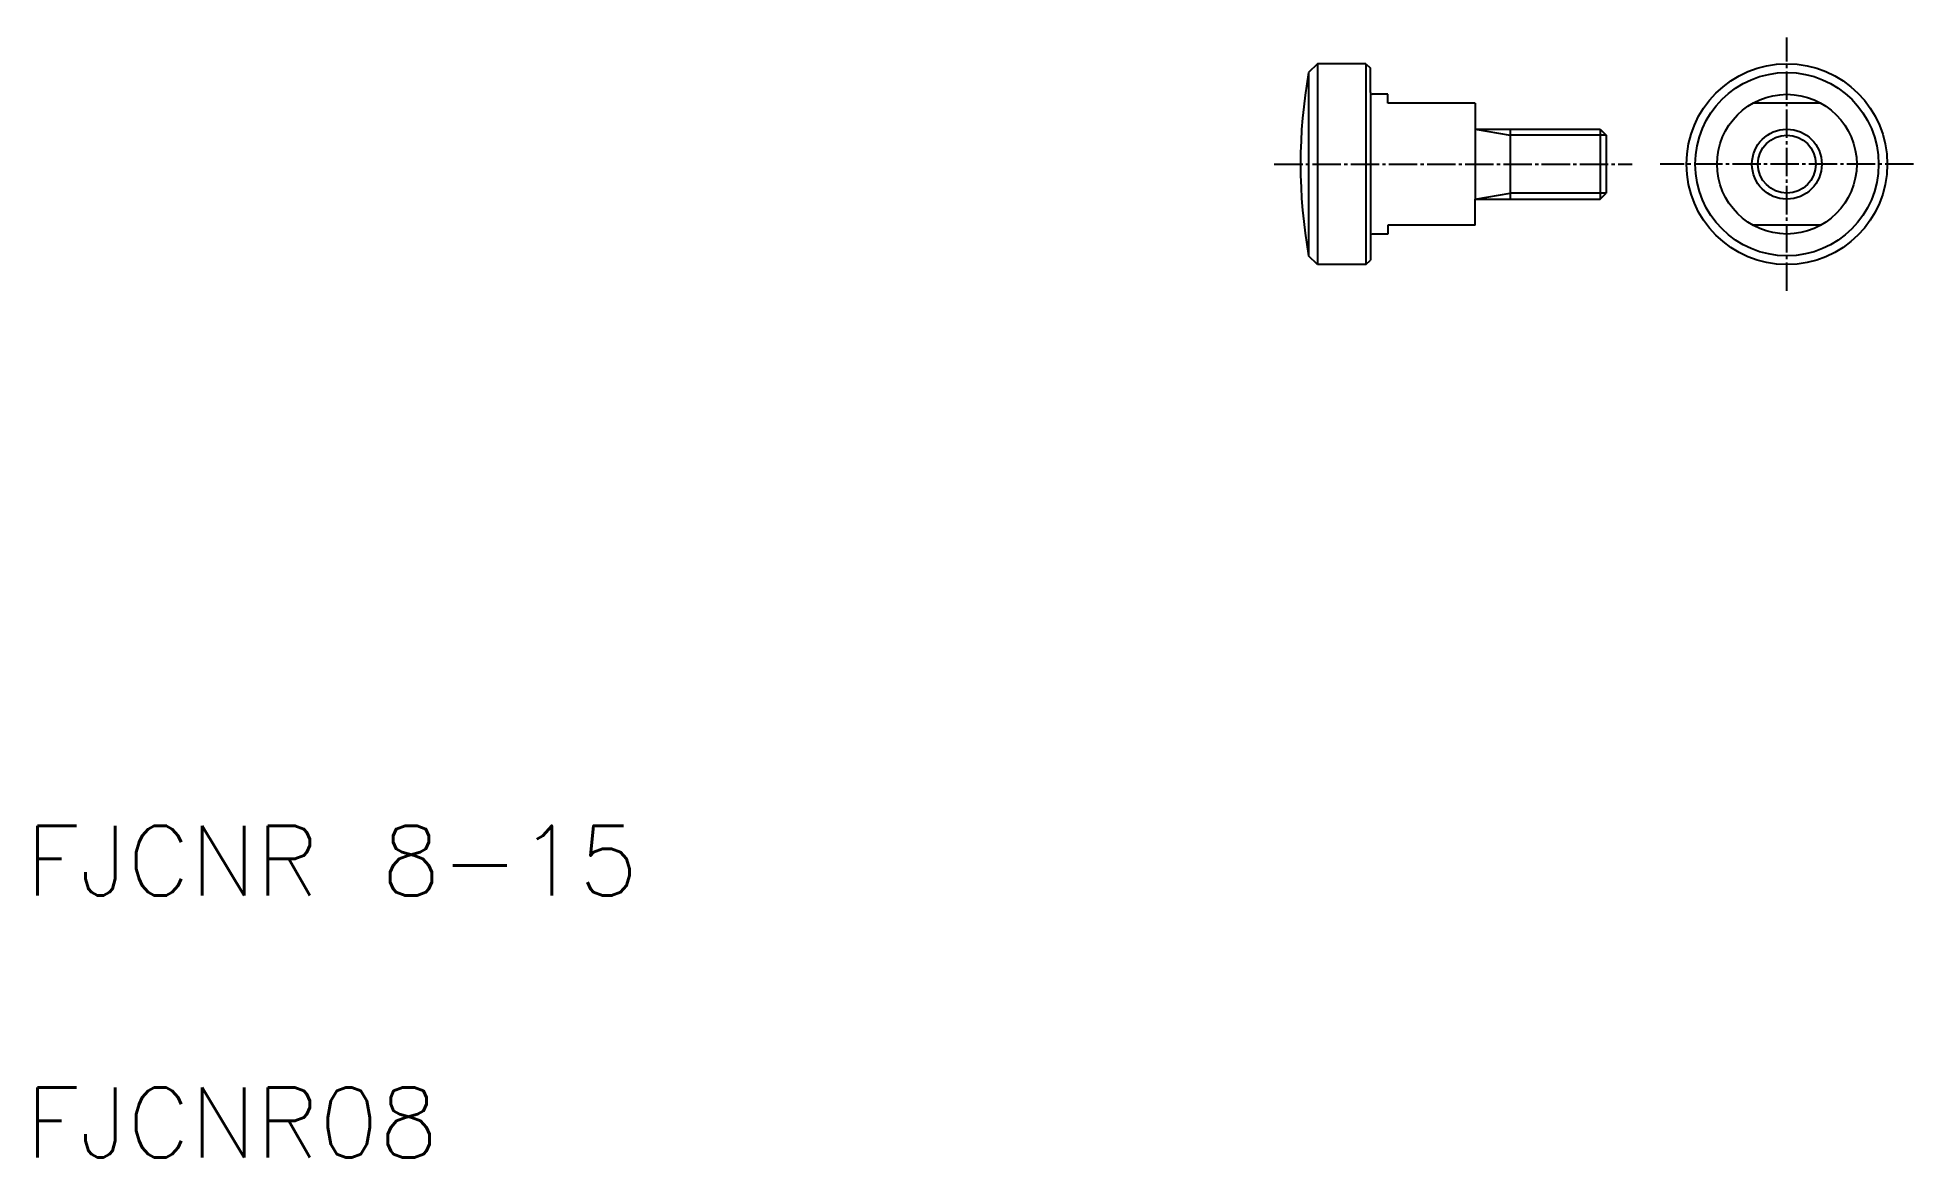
# Model space of a CAD drawing. Extents: x 21 to 236, y 20 to 148.
import ezdxf

# ---------------------------------------------------------------- set-up
doc = ezdxf.new("R2010")
doc.units = 0
doc.header["$LTSCALE"] = 0.25
doc.linetypes.add('CENTER', pattern=[17.5, 13, -1.5, 1.5, -1.5])
doc.layers.get('0').update_dxf_attribs({"linetype": 'CONTINUOUS'})
for name, color, linetype in [('CENTER', 1, 'CENTER'), ('PPMODEL1', 7, 'CONTINUOUS'), ('PPMODEL2', 3, 'CONTINUOUS')]:
    doc.layers.add(name, color=color, linetype=linetype)
doc.styles.get("Standard").update_dxf_attribs({"font": 'txt.shx'})

msp = doc.modelspace()

# ---------------------------------------------------------------- linework, layer by layer
for p, q in [((167.99, 145.27), (166.99, 144.27)), ((166.99, 144.27), (166.99, 123.27)), ((167.99, 145.27), (167.99, 122.27)), ((173.56, 145.27), (167.99, 145.27)), ((173.56, 145.27), (173.56, 122.27)), ((173.56, 145.27), (174.06, 144.77)), ((174.06, 141.97), (174.06, 144.77)), ((174.06, 141.97), (174.06, 125.57)), ((176.06, 141.77), (174.26, 141.77)), ((176.06, 140.77), (176.06, 141.77)), ((186.06, 140.77), (176.06, 140.77)), ((225.65, 140.77), (217.91, 140.77)), ((186.06, 137.77), (186.06, 129.77)), ((190.06, 137.77), (190.06, 129.77)), ((200.39, 137.77), (200.39, 129.77)), ((201.06, 137.1), (201.06, 130.45)), ((186.06, 129.77), (200.39, 129.77)), ((174.06, 125.57), (174.06, 122.77)), ((176.06, 125.77), (174.26, 125.77)), ((176.06, 126.77), (176.06, 125.77)), ((186.06, 126.77), (176.06, 126.77)), ((225.65, 126.77), (217.91, 126.77)), ((167.99, 122.27), (166.99, 123.27)), ((173.56, 122.27), (174.06, 122.77)), ((173.56, 122.27), (167.99, 122.27))]:
    msp.add_line(p, q)
at = {"color": 3}
for p, q in [((201.06, 137.1), (190.06, 137.1)), ((201.06, 130.45), (190.06, 130.45))]:
    msp.add_line(p, q, dxfattribs=at)
for radius in [11.5, 10.5, 8, 4]:
    msp.add_circle((221.78, 133.77), radius)
msp.add_circle((221.78, 133.77), 3.32, dxfattribs=at)
for centre, radius, start, end in [((226.06, 133.77), 60, 169.9213, 190.0787), ((174.26, 141.97), 0.2, 180, 270), ((174.26, 125.57), 0.2, 90, 180)]:
    msp.add_arc(centre, radius, start, end)
at = {"layer": 'CENTER', "color": 1, "linetype": 'CENTER'}
for p, q in [((221.78, 119.27), (221.78, 148.27)), ((163.06, 133.77), (204.06, 133.77)), ((236.28, 133.77), (207.28, 133.77))]:
    msp.add_line(p, q, dxfattribs=at)
at = {"layer": 'PPMODEL1'}
for p, q in [((186.06, 140.77), (186.06, 137.77)), ((186.06, 137.77), (200.39, 137.77)), ((200.39, 137.77), (201.06, 137.1)), ((186.06, 126.77), (186.06, 129.77)), ((200.39, 129.77), (201.06, 130.45))]:
    msp.add_line(p, q, dxfattribs=at)
at = {"layer": 'PPMODEL2'}
for p, q in [((186.06, 137.77), (190.06, 137.1)), ((186.06, 129.77), (190.06, 130.45))]:
    msp.add_line(p, q, dxfattribs=at)

# ---------------------------------------------------------------- texts
for s, p in [('FJCNR 8-15', (20, 50)), ('FJCNR08', (20, 20))]:
    msp.add_text(s, height=8).set_placement(p)

doc.saveas('drawing.dxf')
